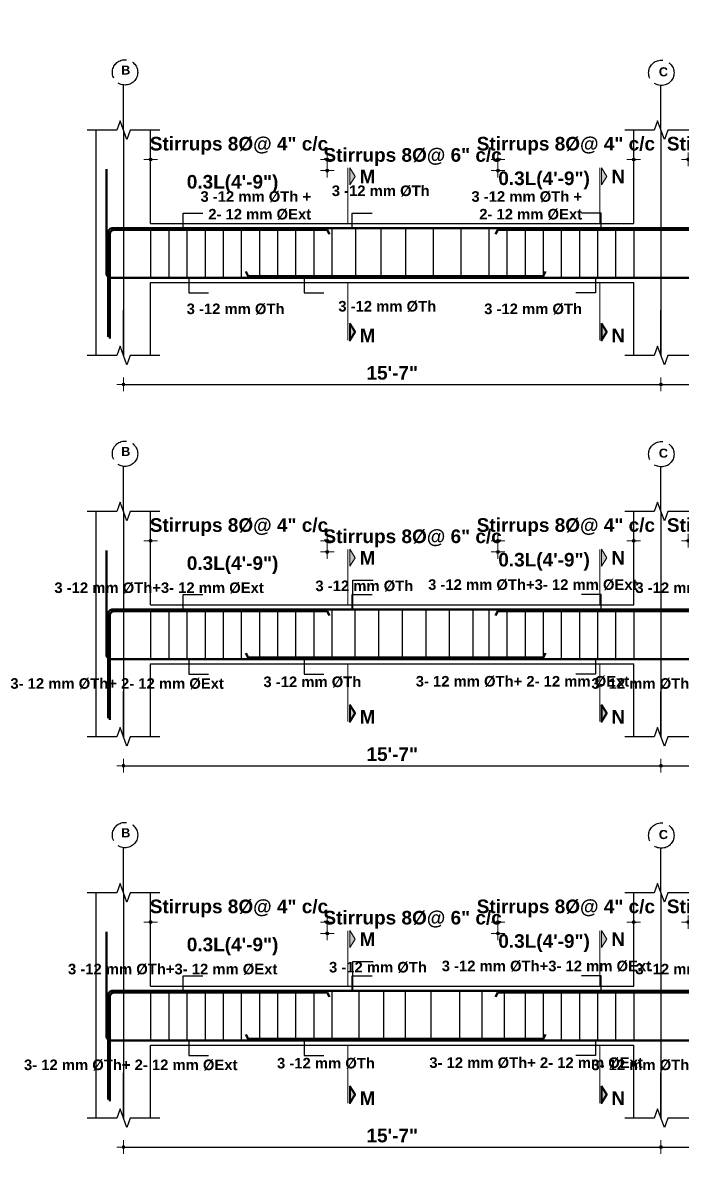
# Model space of a CAD drawing. Header units: inches. Extents: x -12071822 to 12321209, y -1222525 to 1319227.
# Drawn here: x 128172 to 128463, y 49576 to 50082 of the extents above; entities that cross this region are included whole.
import ezdxf

# ---------------------------------------------------------------- set-up
doc = ezdxf.new("R2010")
doc.units = ezdxf.units.IN
doc.header["$MEASUREMENT"] = 0
doc.header["$PDMODE"] = 35
doc.linetypes.add('ACAD_ISO02W100', pattern=[15, 12, -3])
for name, color, linetype, lineweight in [('BAR', 5, 'Continuous', 40), ('Dimension', 130, 'Continuous', 9), ('Hatch', 9, 'Continuous', 9), ('HATCH1', 4, 'ACAD_ISO02W100', 13), ('TEXT', 255, 'Continuous', 35), ('Windows', 151, 'Continuous', 15)]:
    doc.layers.add(name, color=color, linetype=linetype, lineweight=lineweight)
doc.layers.add('STIRRUP', color=10, linetype='Continuous')
doc.styles.add('1.8 str', font='times.ttf', dxfattribs={"width": 0.8, "height": 6})
doc.styles.add('STYLE1', font='arialbd.ttf')
doc.dimstyles.new('1.4', dxfattribs={"dimscale": 0, "dimtxt": 6, "dimasz": 0.5, "dimexe": 2, "dimexo": 9, "dimgap": 2, "dimtad": 1, "dimdec": 0, "dimlfac": 0.5, "dimzin": 3, "dimdsep": 46, "dimlunit": 4, "dimtxsty": '1.8 str', "dimblk": 'DIM', "dimcen": 3, "dimdle": 3, "dimse1": 1, "dimse2": 1, "dimclrd": 256, "dimclre": 256, "dimclrt": 7, "dimadec": 1, "dimazin": 2, "dimtfac": 1, "dimtdec": 0, "dimtix": 1, "dimtofl": 0, "dimtmove": 2, "dimatfit": 3, "dimldrblk": 'ARROW', "dimfxl": 2, "dimfrac": 2, "dimtolj": 2, "dimtzin": 0, "dimarcsym": 0})

# ---------------------------------------------------------------- blocks, each defined once
blk = doc.blocks.new('DIM')
at = {"layer": 'Dimension'}
h = blk.add_hatch(color=256, dxfattribs=at)
h.paths.add_polyline_path([(0, 1.3), (0, 0), (1.3, 0, 0.414214)])
h.paths.add_polyline_path([(1.3, 0), (0, 0), (0, -1.3, 0.414214)])
h.paths.add_polyline_path([(0, 0), (-1.3, 0, 0.414214), (0, -1.3)])
h.paths.add_polyline_path([(0, 1.3, 0.414214), (-1.3, 0), (0, 0)])
for p, q in [((-6, 0), (6, 0)), ((0, 6), (0, -6))]:
    blk.add_line(p, q, dxfattribs=at)
blk.add_circle((0, 0), 1.28, dxfattribs=at)
blk = doc.blocks.new('*D2398')
at = {"layer": 'Defpoints', "color": 0, "ltscale": 10, "transparency": 16777216}
for p in [(128306.27, 50022), (128228.27, 50010.02), (128306.27, 50005.46)]:
    blk.add_point(p, dxfattribs=at)
at = {"layer": 'Dimension', "lineweight": -2, "ltscale": 10, "transparency": 16777216}
for p, q in [((128227.77, 50022), (128227.27, 50022)), ((128306.77, 50022), (128307.27, 50022))]:
    blk.add_line(p, q, dxfattribs=at)
at = {"layer": 'Dimension', "lineweight": -2, "ltscale": 10, "transparency": 16777216, "xscale": 0.5, "yscale": 0.5, "zscale": 0.5}
blk.add_blockref('DIM', (128228.27, 50022), dxfattribs=at)
at = {"layer": 'Dimension', "lineweight": -2, "ltscale": 10, "transparency": 16777216, "xscale": 0.5, "yscale": 0.5, "zscale": 0.5, "rotation": 180}
blk.add_blockref('DIM', (128306.27, 50022), dxfattribs=at)
at = {"layer": 'Dimension', "color": 7, "ltscale": 10, "transparency": 16777216, "insert": (128267.27, 50028.02), "char_height": 6, "attachment_point": 5, "style": 'STYLE1'}
blk.add_mtext('\\A2;Stirrups 8%%C@ 4" c/c', dxfattribs=at)
blk = doc.blocks.new('ARROW')
at = {"layer": 'Hatch'}
h = blk.add_hatch(color=256, dxfattribs=at)
h.dxf.hatch_style = 1
h.paths.add_polyline_path([(12191115.8, -1270860.1), (12191485.4, -1270660.1), (12191115.8, -1270660.1)])
for p, q in [((12191115.8, -1270860.1), (12191115.8, -1270060.1)), ((12191015.8, -1270160.1), (12196382.9, -1270160.1)), ((12191485.4, -1270660.1), (12190746.1, -1270660.1)), ((12190746.1, -1270660.1), (12191115.8, -1270860.1)), ((12191485.4, -1270660.1), (12191115.8, -1270860.1))]:
    blk.add_line(p, q, dxfattribs=at)
blk = doc.blocks.new('*D2399')
at = {"layer": 'Defpoints', "color": 0, "ltscale": 10, "transparency": 16777216}
for p in [(128381.62, 50017.02), (128306.27, 50000.48), (128381.62, 49985.96)]:
    blk.add_point(p, dxfattribs=at)
at = {"layer": 'Dimension', "lineweight": -2, "ltscale": 10, "transparency": 16777216}
for p, q in [((128305.77, 50017.02), (128305.27, 50017.02)), ((128382.12, 50017.02), (128382.62, 50017.02))]:
    blk.add_line(p, q, dxfattribs=at)
at = {"layer": 'Dimension', "lineweight": -2, "ltscale": 10, "transparency": 16777216, "xscale": 0.5, "yscale": 0.5, "zscale": 0.5}
blk.add_blockref('DIM', (128306.27, 50017.02), dxfattribs=at)
at = {"layer": 'Dimension', "lineweight": -2, "ltscale": 10, "transparency": 16777216, "xscale": 0.5, "yscale": 0.5, "zscale": 0.5, "rotation": 180}
blk.add_blockref('DIM', (128381.62, 50017.02), dxfattribs=at)
at = {"layer": 'Dimension', "color": 7, "ltscale": 10, "transparency": 16777216, "insert": (128343.95, 50023.04), "char_height": 6, "attachment_point": 5, "style": 'STYLE1'}
blk.add_mtext('\\A2;Stirrups 8%%C@ 6" c/c', dxfattribs=at)
blk = doc.blocks.new('*D2400')
at = {"layer": 'Defpoints', "color": 0, "ltscale": 10, "transparency": 16777216}
for p in [(128441.62, 50022), (128441.62, 50008.46), (128381.62, 49990.94)]:
    blk.add_point(p, dxfattribs=at)
at = {"layer": 'Dimension', "lineweight": -2, "ltscale": 10, "transparency": 16777216}
for p, q in [((128381.12, 50022), (128380.62, 50022)), ((128442.12, 50022), (128442.62, 50022))]:
    blk.add_line(p, q, dxfattribs=at)
at = {"layer": 'Dimension', "lineweight": -2, "ltscale": 10, "transparency": 16777216, "xscale": 0.5, "yscale": 0.5, "zscale": 0.5}
blk.add_blockref('DIM', (128381.62, 50022), dxfattribs=at)
at = {"layer": 'Dimension', "lineweight": -2, "ltscale": 10, "transparency": 16777216, "xscale": 0.5, "yscale": 0.5, "zscale": 0.5, "rotation": 180}
blk.add_blockref('DIM', (128441.62, 50022), dxfattribs=at)
at = {"layer": 'Dimension', "color": 7, "ltscale": 10, "transparency": 16777216, "insert": (128411.62, 50028.02), "char_height": 6, "attachment_point": 5, "style": 'STYLE1'}
blk.add_mtext('\\A2;Stirrups 8%%C@ 4" c/c', dxfattribs=at)
blk = doc.blocks.new('*D2401')
at = {"layer": 'Defpoints', "color": 0, "ltscale": 10, "transparency": 16777216}
for p in [(128465.62, 50022), (128465.62, 50008.46), (128525.62, 49990.94)]:
    blk.add_point(p, dxfattribs=at)
at = {"layer": 'Dimension', "lineweight": -2, "ltscale": 10, "transparency": 16777216}
for p, q in [((128465.12, 50022), (128464.62, 50022)), ((128526.12, 50022), (128526.62, 50022))]:
    blk.add_line(p, q, dxfattribs=at)
at = {"layer": 'Dimension', "lineweight": -2, "ltscale": 10, "transparency": 16777216, "xscale": 0.5, "yscale": 0.5, "zscale": 0.5}
blk.add_blockref('DIM', (128465.62, 50022), dxfattribs=at)
at = {"layer": 'Dimension', "lineweight": -2, "ltscale": 10, "transparency": 16777216, "xscale": 0.5, "yscale": 0.5, "zscale": 0.5, "rotation": 180}
blk.add_blockref('DIM', (128525.62, 50022), dxfattribs=at)
at = {"layer": 'Dimension', "color": 7, "ltscale": 10, "transparency": 16777216, "insert": (128495.62, 50028.02), "char_height": 6, "attachment_point": 5, "style": 'STYLE1'}
blk.add_mtext('\\A2;Stirrups 8%%C@ 4" c/c', dxfattribs=at)
blk = doc.blocks.new('*D2378')
at = {"layer": 'Defpoints', "color": 0, "ltscale": 10, "transparency": 16777216}
for p in [(128306.27, 49685.41), (128228.27, 49673.44), (128306.27, 49668.87)]:
    blk.add_point(p, dxfattribs=at)
at = {"layer": 'Dimension', "lineweight": -2, "ltscale": 10, "transparency": 16777216}
for p, q in [((128227.77, 49685.41), (128227.27, 49685.41)), ((128306.77, 49685.41), (128307.27, 49685.41))]:
    blk.add_line(p, q, dxfattribs=at)
at = {"layer": 'Dimension', "lineweight": -2, "ltscale": 10, "transparency": 16777216, "xscale": 0.5, "yscale": 0.5, "zscale": 0.5}
blk.add_blockref('DIM', (128228.27, 49685.41), dxfattribs=at)
at = {"layer": 'Dimension', "lineweight": -2, "ltscale": 10, "transparency": 16777216, "xscale": 0.5, "yscale": 0.5, "zscale": 0.5, "rotation": 180}
blk.add_blockref('DIM', (128306.27, 49685.41), dxfattribs=at)
at = {"layer": 'Dimension', "color": 7, "ltscale": 10, "transparency": 16777216, "insert": (128267.27, 49691.44), "char_height": 6, "attachment_point": 5, "style": 'STYLE1'}
blk.add_mtext('\\A2;Stirrups 8%%C@ 4" c/c', dxfattribs=at)
blk = doc.blocks.new('*D2379')
at = {"layer": 'Defpoints', "color": 0, "ltscale": 10, "transparency": 16777216}
for p in [(128381.62, 49680.43), (128306.27, 49663.89), (128381.62, 49649.38)]:
    blk.add_point(p, dxfattribs=at)
at = {"layer": 'Dimension', "lineweight": -2, "ltscale": 10, "transparency": 16777216}
for p, q in [((128305.77, 49680.43), (128305.27, 49680.43)), ((128382.12, 49680.43), (128382.62, 49680.43))]:
    blk.add_line(p, q, dxfattribs=at)
at = {"layer": 'Dimension', "lineweight": -2, "ltscale": 10, "transparency": 16777216, "xscale": 0.5, "yscale": 0.5, "zscale": 0.5}
blk.add_blockref('DIM', (128306.27, 49680.43), dxfattribs=at)
at = {"layer": 'Dimension', "lineweight": -2, "ltscale": 10, "transparency": 16777216, "xscale": 0.5, "yscale": 0.5, "zscale": 0.5, "rotation": 180}
blk.add_blockref('DIM', (128381.62, 49680.43), dxfattribs=at)
at = {"layer": 'Dimension', "color": 7, "ltscale": 10, "transparency": 16777216, "insert": (128343.95, 49686.46), "char_height": 6, "attachment_point": 5, "style": 'STYLE1'}
blk.add_mtext('\\A2;Stirrups 8%%C@ 6" c/c', dxfattribs=at)
blk = doc.blocks.new('*D2380')
at = {"layer": 'Defpoints', "color": 0, "ltscale": 10, "transparency": 16777216}
for p in [(128441.62, 49685.41), (128441.62, 49671.87), (128381.62, 49654.36)]:
    blk.add_point(p, dxfattribs=at)
at = {"layer": 'Dimension', "lineweight": -2, "ltscale": 10, "transparency": 16777216}
for p, q in [((128381.12, 49685.41), (128380.62, 49685.41)), ((128442.12, 49685.41), (128442.62, 49685.41))]:
    blk.add_line(p, q, dxfattribs=at)
at = {"layer": 'Dimension', "lineweight": -2, "ltscale": 10, "transparency": 16777216, "xscale": 0.5, "yscale": 0.5, "zscale": 0.5}
blk.add_blockref('DIM', (128381.62, 49685.41), dxfattribs=at)
at = {"layer": 'Dimension', "lineweight": -2, "ltscale": 10, "transparency": 16777216, "xscale": 0.5, "yscale": 0.5, "zscale": 0.5, "rotation": 180}
blk.add_blockref('DIM', (128441.62, 49685.41), dxfattribs=at)
at = {"layer": 'Dimension', "color": 7, "ltscale": 10, "transparency": 16777216, "insert": (128411.62, 49691.44), "char_height": 6, "attachment_point": 5, "style": 'STYLE1'}
blk.add_mtext('\\A2;Stirrups 8%%C@ 4" c/c', dxfattribs=at)
blk = doc.blocks.new('*D2381')
at = {"layer": 'Defpoints', "color": 0, "ltscale": 10, "transparency": 16777216}
for p in [(128465.62, 49685.41), (128465.62, 49671.87), (128525.62, 49654.36)]:
    blk.add_point(p, dxfattribs=at)
at = {"layer": 'Dimension', "lineweight": -2, "ltscale": 10, "transparency": 16777216}
for p, q in [((128465.12, 49685.41), (128464.62, 49685.41)), ((128526.12, 49685.41), (128526.62, 49685.41))]:
    blk.add_line(p, q, dxfattribs=at)
at = {"layer": 'Dimension', "lineweight": -2, "ltscale": 10, "transparency": 16777216, "xscale": 0.5, "yscale": 0.5, "zscale": 0.5}
blk.add_blockref('DIM', (128465.62, 49685.41), dxfattribs=at)
at = {"layer": 'Dimension', "lineweight": -2, "ltscale": 10, "transparency": 16777216, "xscale": 0.5, "yscale": 0.5, "zscale": 0.5, "rotation": 180}
blk.add_blockref('DIM', (128525.62, 49685.41), dxfattribs=at)
at = {"layer": 'Dimension', "color": 7, "ltscale": 10, "transparency": 16777216, "insert": (128495.62, 49691.44), "char_height": 6, "attachment_point": 5, "style": 'STYLE1'}
blk.add_mtext('\\A2;Stirrups 8%%C@ 4" c/c', dxfattribs=at)
blk = doc.blocks.new('*D2384')
at = {"layer": 'Defpoints', "color": 0, "ltscale": 10, "transparency": 16777216}
for p in [(128306.27, 49853.71), (128228.27, 49841.73), (128306.27, 49837.16)]:
    blk.add_point(p, dxfattribs=at)
at = {"layer": 'Dimension', "lineweight": -2, "ltscale": 10, "transparency": 16777216}
for p, q in [((128227.77, 49853.71), (128227.27, 49853.71)), ((128306.77, 49853.71), (128307.27, 49853.71))]:
    blk.add_line(p, q, dxfattribs=at)
at = {"layer": 'Dimension', "lineweight": -2, "ltscale": 10, "transparency": 16777216, "xscale": 0.5, "yscale": 0.5, "zscale": 0.5}
blk.add_blockref('DIM', (128228.27, 49853.71), dxfattribs=at)
at = {"layer": 'Dimension', "lineweight": -2, "ltscale": 10, "transparency": 16777216, "xscale": 0.5, "yscale": 0.5, "zscale": 0.5, "rotation": 180}
blk.add_blockref('DIM', (128306.27, 49853.71), dxfattribs=at)
at = {"layer": 'Dimension', "color": 7, "ltscale": 10, "transparency": 16777216, "insert": (128267.27, 49859.73), "char_height": 6, "attachment_point": 5, "style": 'STYLE1'}
blk.add_mtext('\\A2;Stirrups 8%%C@ 4" c/c', dxfattribs=at)
blk = doc.blocks.new('*D2385')
at = {"layer": 'Defpoints', "color": 0, "ltscale": 10, "transparency": 16777216}
for p in [(128381.62, 49848.73), (128306.27, 49832.18), (128381.62, 49817.67)]:
    blk.add_point(p, dxfattribs=at)
at = {"layer": 'Dimension', "lineweight": -2, "ltscale": 10, "transparency": 16777216}
for p, q in [((128305.77, 49848.73), (128305.27, 49848.73)), ((128382.12, 49848.73), (128382.62, 49848.73))]:
    blk.add_line(p, q, dxfattribs=at)
at = {"layer": 'Dimension', "lineweight": -2, "ltscale": 10, "transparency": 16777216, "xscale": 0.5, "yscale": 0.5, "zscale": 0.5}
blk.add_blockref('DIM', (128306.27, 49848.73), dxfattribs=at)
at = {"layer": 'Dimension', "lineweight": -2, "ltscale": 10, "transparency": 16777216, "xscale": 0.5, "yscale": 0.5, "zscale": 0.5, "rotation": 180}
blk.add_blockref('DIM', (128381.62, 49848.73), dxfattribs=at)
at = {"layer": 'Dimension', "color": 7, "ltscale": 10, "transparency": 16777216, "insert": (128343.95, 49854.75), "char_height": 6, "attachment_point": 5, "style": 'STYLE1'}
blk.add_mtext('\\A2;Stirrups 8%%C@ 6" c/c', dxfattribs=at)
blk = doc.blocks.new('*D2386')
at = {"layer": 'Defpoints', "color": 0, "ltscale": 10, "transparency": 16777216}
for p in [(128441.62, 49853.71), (128441.62, 49840.16), (128381.62, 49822.65)]:
    blk.add_point(p, dxfattribs=at)
at = {"layer": 'Dimension', "lineweight": -2, "ltscale": 10, "transparency": 16777216}
for p, q in [((128381.12, 49853.71), (128380.62, 49853.71)), ((128442.12, 49853.71), (128442.62, 49853.71))]:
    blk.add_line(p, q, dxfattribs=at)
at = {"layer": 'Dimension', "lineweight": -2, "ltscale": 10, "transparency": 16777216, "xscale": 0.5, "yscale": 0.5, "zscale": 0.5}
blk.add_blockref('DIM', (128381.62, 49853.71), dxfattribs=at)
at = {"layer": 'Dimension', "lineweight": -2, "ltscale": 10, "transparency": 16777216, "xscale": 0.5, "yscale": 0.5, "zscale": 0.5, "rotation": 180}
blk.add_blockref('DIM', (128441.62, 49853.71), dxfattribs=at)
at = {"layer": 'Dimension', "color": 7, "ltscale": 10, "transparency": 16777216, "insert": (128411.62, 49859.73), "char_height": 6, "attachment_point": 5, "style": 'STYLE1'}
blk.add_mtext('\\A2;Stirrups 8%%C@ 4" c/c', dxfattribs=at)
blk = doc.blocks.new('*D2387')
at = {"layer": 'Defpoints', "color": 0, "ltscale": 10, "transparency": 16777216}
for p in [(128465.62, 49853.71), (128465.62, 49840.16), (128525.62, 49822.65)]:
    blk.add_point(p, dxfattribs=at)
at = {"layer": 'Dimension', "lineweight": -2, "ltscale": 10, "transparency": 16777216}
for p, q in [((128465.12, 49853.71), (128464.62, 49853.71)), ((128526.12, 49853.71), (128526.62, 49853.71))]:
    blk.add_line(p, q, dxfattribs=at)
at = {"layer": 'Dimension', "lineweight": -2, "ltscale": 10, "transparency": 16777216, "xscale": 0.5, "yscale": 0.5, "zscale": 0.5}
blk.add_blockref('DIM', (128465.62, 49853.71), dxfattribs=at)
at = {"layer": 'Dimension', "lineweight": -2, "ltscale": 10, "transparency": 16777216, "xscale": 0.5, "yscale": 0.5, "zscale": 0.5, "rotation": 180}
blk.add_blockref('DIM', (128525.62, 49853.71), dxfattribs=at)
at = {"layer": 'Dimension', "color": 7, "ltscale": 10, "transparency": 16777216, "insert": (128495.62, 49859.73), "char_height": 6, "attachment_point": 5, "style": 'STYLE1'}
blk.add_mtext('\\A2;Stirrups 8%%C@ 4" c/c', dxfattribs=at)
blk = doc.blocks.new('*D2404')
at = {"layer": 'Defpoints', "color": 0, "ltscale": 10, "transparency": 16777216}
for p in [(128216.27, 49598.92), (128453.62, 49598.92), (128453.62, 49586.11)]:
    blk.add_point(p, dxfattribs=at)
at = {"layer": 'Dimension', "lineweight": -2, "ltscale": 10, "transparency": 16777216}
blk.add_line((128216.77, 49586.11), (128453.12, 49586.11), dxfattribs=at)
at = {"layer": 'Dimension', "lineweight": -2, "ltscale": 10, "transparency": 16777216, "xscale": 0.5, "yscale": 0.5, "zscale": 0.5, "rotation": 180}
blk.add_blockref('DIM', (128216.27, 49586.11), dxfattribs=at)
at = {"layer": 'Dimension', "lineweight": -2, "ltscale": 10, "transparency": 16777216, "xscale": 0.5, "yscale": 0.5, "zscale": 0.5}
blk.add_blockref('DIM', (128453.62, 49586.11), dxfattribs=at)
at = {"layer": 'Dimension', "color": 7, "ltscale": 10, "transparency": 16777216, "insert": (128334.95, 49591.17), "char_height": 6, "attachment_point": 5, "style": 'STYLE1'}
blk.add_mtext('\\A2;15\'-7"', dxfattribs=at)
blk = doc.blocks.new('*D2405')
at = {"layer": 'Defpoints', "color": 0, "ltscale": 10, "transparency": 16777216}
for p in [(128453.62, 49598.92), (128690.97, 49598.92), (128690.97, 49586.11)]:
    blk.add_point(p, dxfattribs=at)
at = {"layer": 'Dimension', "lineweight": -2, "ltscale": 10, "transparency": 16777216}
blk.add_line((128454.12, 49586.11), (128690.47, 49586.11), dxfattribs=at)
at = {"layer": 'Dimension', "lineweight": -2, "ltscale": 10, "transparency": 16777216, "xscale": 0.5, "yscale": 0.5, "zscale": 0.5, "rotation": 180}
blk.add_blockref('DIM', (128453.62, 49586.11), dxfattribs=at)
at = {"layer": 'Dimension', "lineweight": -2, "ltscale": 10, "transparency": 16777216, "xscale": 0.5, "yscale": 0.5, "zscale": 0.5}
blk.add_blockref('DIM', (128690.97, 49586.11), dxfattribs=at)
at = {"layer": 'Dimension', "color": 7, "ltscale": 10, "transparency": 16777216, "insert": (128572.3, 49591.17), "char_height": 6, "attachment_point": 5, "style": 'STYLE1'}
blk.add_mtext('\\A2;13\'-4"', dxfattribs=at)
blk = doc.blocks.new('*D2406')
at = {"layer": 'Defpoints', "color": 0, "ltscale": 10, "transparency": 16777216}
for p in [(128216.27, 49767.21), (128453.62, 49767.21), (128453.62, 49754.4)]:
    blk.add_point(p, dxfattribs=at)
at = {"layer": 'Dimension', "lineweight": -2, "ltscale": 10, "transparency": 16777216}
blk.add_line((128216.77, 49754.4), (128453.12, 49754.4), dxfattribs=at)
at = {"layer": 'Dimension', "lineweight": -2, "ltscale": 10, "transparency": 16777216, "xscale": 0.5, "yscale": 0.5, "zscale": 0.5, "rotation": 180}
blk.add_blockref('DIM', (128216.27, 49754.4), dxfattribs=at)
at = {"layer": 'Dimension', "lineweight": -2, "ltscale": 10, "transparency": 16777216, "xscale": 0.5, "yscale": 0.5, "zscale": 0.5}
blk.add_blockref('DIM', (128453.62, 49754.4), dxfattribs=at)
at = {"layer": 'Dimension', "color": 7, "ltscale": 10, "transparency": 16777216, "insert": (128334.95, 49759.46), "char_height": 6, "attachment_point": 5, "style": 'STYLE1'}
blk.add_mtext('\\A2;15\'-7"', dxfattribs=at)
blk = doc.blocks.new('*D2407')
at = {"layer": 'Defpoints', "color": 0, "ltscale": 10, "transparency": 16777216}
for p in [(128453.62, 49767.21), (128690.97, 49767.21), (128690.97, 49754.4)]:
    blk.add_point(p, dxfattribs=at)
at = {"layer": 'Dimension', "lineweight": -2, "ltscale": 10, "transparency": 16777216}
blk.add_line((128454.12, 49754.4), (128690.47, 49754.4), dxfattribs=at)
at = {"layer": 'Dimension', "lineweight": -2, "ltscale": 10, "transparency": 16777216, "xscale": 0.5, "yscale": 0.5, "zscale": 0.5, "rotation": 180}
blk.add_blockref('DIM', (128453.62, 49754.4), dxfattribs=at)
at = {"layer": 'Dimension', "lineweight": -2, "ltscale": 10, "transparency": 16777216, "xscale": 0.5, "yscale": 0.5, "zscale": 0.5}
blk.add_blockref('DIM', (128690.97, 49754.4), dxfattribs=at)
at = {"layer": 'Dimension', "color": 7, "ltscale": 10, "transparency": 16777216, "insert": (128572.3, 49759.46), "char_height": 6, "attachment_point": 5, "style": 'STYLE1'}
blk.add_mtext('\\A2;13\'-4"', dxfattribs=at)
blk = doc.blocks.new('*D2408')
at = {"layer": 'Defpoints', "color": 0, "ltscale": 10, "transparency": 16777216}
for p in [(128216.27, 49935.5), (128453.62, 49935.5), (128453.62, 49922.69)]:
    blk.add_point(p, dxfattribs=at)
at = {"layer": 'Dimension', "lineweight": -2, "ltscale": 10, "transparency": 16777216}
blk.add_line((128216.77, 49922.69), (128453.12, 49922.69), dxfattribs=at)
at = {"layer": 'Dimension', "lineweight": -2, "ltscale": 10, "transparency": 16777216, "xscale": 0.5, "yscale": 0.5, "zscale": 0.5, "rotation": 180}
blk.add_blockref('DIM', (128216.27, 49922.69), dxfattribs=at)
at = {"layer": 'Dimension', "lineweight": -2, "ltscale": 10, "transparency": 16777216, "xscale": 0.5, "yscale": 0.5, "zscale": 0.5}
blk.add_blockref('DIM', (128453.62, 49922.69), dxfattribs=at)
at = {"layer": 'Dimension', "color": 7, "ltscale": 10, "transparency": 16777216, "insert": (128334.95, 49927.75), "char_height": 6, "attachment_point": 5, "style": 'STYLE1'}
blk.add_mtext('\\A2;15\'-7"', dxfattribs=at)
blk = doc.blocks.new('*D2409')
at = {"layer": 'Defpoints', "color": 0, "ltscale": 10, "transparency": 16777216}
for p in [(128453.62, 49935.5), (128690.97, 49935.5), (128690.97, 49922.69)]:
    blk.add_point(p, dxfattribs=at)
at = {"layer": 'Dimension', "lineweight": -2, "ltscale": 10, "transparency": 16777216}
blk.add_line((128454.12, 49922.69), (128690.47, 49922.69), dxfattribs=at)
at = {"layer": 'Dimension', "lineweight": -2, "ltscale": 10, "transparency": 16777216, "xscale": 0.5, "yscale": 0.5, "zscale": 0.5, "rotation": 180}
blk.add_blockref('DIM', (128453.62, 49922.69), dxfattribs=at)
at = {"layer": 'Dimension', "lineweight": -2, "ltscale": 10, "transparency": 16777216, "xscale": 0.5, "yscale": 0.5, "zscale": 0.5}
blk.add_blockref('DIM', (128690.97, 49922.69), dxfattribs=at)
at = {"layer": 'Dimension', "color": 7, "ltscale": 10, "transparency": 16777216, "insert": (128572.3, 49927.75), "char_height": 6, "attachment_point": 5, "style": 'STYLE1'}
blk.add_mtext('\\A2;13\'-4"', dxfattribs=at)

msp = doc.modelspace()

# ---------------------------------------------------------------- hatches: boundary and pattern name
at = {"layer": 'TEXT', "ltscale": 10}
for points in [[(128316.26, 50018.24), (128316.26, 50010.74), (128318.57, 50014.49)], [(128427.42, 50018.24), (128427.42, 50010.74), (128429.73, 50014.49)], [(128316.26, 49942.1), (128316.26, 49949.6), (128318.57, 49945.85)], [(128427.42, 49942.1), (128427.42, 49949.6), (128429.73, 49945.85)], [(128316.26, 49849.95), (128316.26, 49842.45), (128318.57, 49846.2)], [(128427.42, 49849.95), (128427.42, 49842.45), (128429.73, 49846.2)], [(128316.26, 49773.81), (128316.26, 49781.31), (128318.57, 49777.56)], [(128427.42, 49773.81), (128427.42, 49781.31), (128429.73, 49777.56)], [(128316.26, 49681.66), (128316.26, 49674.15), (128318.57, 49677.9)], [(128427.42, 49681.66), (128427.42, 49674.15), (128429.73, 49677.9)], [(128316.26, 49605.52), (128316.26, 49613.02), (128318.57, 49609.27)], [(128427.42, 49605.52), (128427.42, 49613.02), (128429.73, 49609.27)]]:
    msp.add_hatch(color=256, dxfattribs=at).paths.add_polyline_path(points)

# ---------------------------------------------------------------- linework, layer by layer
for p, q in [((128216.27, 50034.86), (128216.27, 50054.81)), ((128453.62, 50034.86), (128453.62, 50054.81)), ((128216.27, 50034.86), (128216.27, 49935.5)), ((128453.62, 50034.86), (128453.62, 49935.5)), ((128216.27, 49935.5), (128216.27, 49955.45)), ((128453.62, 49935.5), (128453.62, 49955.45)), ((128216.27, 49866.57), (128216.27, 49886.52)), ((128453.62, 49866.57), (128453.62, 49886.52)), ((128216.27, 49866.57), (128216.27, 49767.21)), ((128453.62, 49866.57), (128453.62, 49767.21)), ((128216.27, 49767.21), (128216.27, 49787.16)), ((128453.62, 49767.21), (128453.62, 49787.16)), ((128216.27, 49698.27), (128216.27, 49718.23)), ((128453.62, 49698.27), (128453.62, 49718.23)), ((128216.27, 49698.27), (128216.27, 49598.92)), ((128453.62, 49698.27), (128453.62, 49598.92)), ((128216.27, 49598.92), (128216.27, 49618.87)), ((128453.62, 49598.92), (128453.62, 49618.87))]:
    msp.add_line(p, q)
at = {"ltscale": 10}
for p, q in [((128204.27, 49967.69), (128204.27, 50034.86)), ((128228.27, 49993.69), (128228.27, 50034.86)), ((128441.62, 49993.69), (128441.62, 50034.86)), ((128228.27, 49993.69), (128426.57, 49993.69)), ((128348.27, 49993.69), (128441.62, 49993.69)), ((128204.27, 49935.5), (128204.27, 49967.69)), ((128228.27, 49935.5), (128228.27, 49967.69)), ((128228.27, 49967.69), (128424.78, 49967.69)), ((128348.27, 49967.69), (128441.62, 49967.69)), ((128441.62, 49935.5), (128441.62, 49967.69)), ((128204.27, 49799.4), (128204.27, 49866.57)), ((128228.27, 49825.4), (128228.27, 49866.57)), ((128441.62, 49825.4), (128441.62, 49866.57)), ((128228.27, 49825.4), (128342.27, 49825.4)), ((128317.61, 49825.4), (128441.62, 49825.4)), ((128204.27, 49767.21), (128204.27, 49799.4)), ((128228.27, 49767.21), (128228.27, 49799.4)), ((128228.27, 49799.4), (128342.27, 49799.4)), ((128315.4, 49799.4), (128441.62, 49799.4)), ((128441.62, 49767.21), (128441.62, 49799.4)), ((128204.27, 49631.11), (128204.27, 49698.27)), ((128228.27, 49657.11), (128228.27, 49698.27)), ((128441.62, 49657.11), (128441.62, 49698.27)), ((128228.27, 49657.11), (128426.57, 49657.11)), ((128348.27, 49657.11), (128441.62, 49657.11)), ((128204.27, 49598.92), (128204.27, 49631.11)), ((128228.27, 49598.92), (128228.27, 49631.11)), ((128228.27, 49631.11), (128424.78, 49631.11)), ((128348.27, 49631.11), (128441.62, 49631.11)), ((128441.62, 49598.92), (128441.62, 49631.11))]:
    msp.add_line(p, q, dxfattribs=at)
at = {"linetype": 'Continuous', "ltscale": 10}
for points in [[(128232.27, 50034.86), (128219.27, 50034.86), (128217.77, 50030.74), (128214.77, 50038.98), (128213.27, 50034.86), (128200.27, 50034.86)], [(128469.62, 50034.86), (128456.62, 50034.86), (128455.12, 50030.74), (128452.12, 50038.98), (128450.62, 50034.86), (128437.62, 50034.86)], [(128232.27, 49935.5), (128219.27, 49935.5), (128217.77, 49931.38), (128214.77, 49939.62), (128213.27, 49935.5), (128200.27, 49935.5)], [(128469.62, 49935.5), (128456.62, 49935.5), (128455.12, 49931.38), (128452.12, 49939.62), (128450.62, 49935.5), (128437.62, 49935.5)], [(128232.27, 49866.57), (128219.27, 49866.57), (128217.77, 49862.45), (128214.77, 49870.69), (128213.27, 49866.57), (128200.27, 49866.57)], [(128469.62, 49866.57), (128456.62, 49866.57), (128455.12, 49862.45), (128452.12, 49870.69), (128450.62, 49866.57), (128437.62, 49866.57)], [(128232.27, 49767.21), (128219.27, 49767.21), (128217.77, 49763.09), (128214.77, 49771.33), (128213.27, 49767.21), (128200.27, 49767.21)], [(128469.62, 49767.21), (128456.62, 49767.21), (128455.12, 49763.09), (128452.12, 49771.33), (128450.62, 49767.21), (128437.62, 49767.21)], [(128232.27, 49698.27), (128219.27, 49698.27), (128217.77, 49694.15), (128214.77, 49702.4), (128213.27, 49698.27), (128200.27, 49698.27)], [(128469.62, 49698.27), (128456.62, 49698.27), (128455.12, 49694.15), (128452.12, 49702.4), (128450.62, 49698.27), (128437.62, 49698.27)], [(128232.27, 49598.92), (128219.27, 49598.92), (128217.77, 49594.8), (128214.77, 49603.04), (128213.27, 49598.92), (128200.27, 49598.92)], [(128469.62, 49598.92), (128456.62, 49598.92), (128455.12, 49594.8), (128452.12, 49603.04), (128450.62, 49598.92), (128437.62, 49598.92)]]:
    msp.add_lwpolyline(points, dxfattribs=at)
at = {"layer": 'BAR', "ltscale": 10}
for p, q in [((128453.62, 49991.69), (128348.27, 49991.69)), ((128453.62, 49991.69), (128595.84, 49991.69)), ((128453.62, 49969.69), (128348.27, 49969.69)), ((128453.62, 49969.69), (128595.84, 49969.69)), ((128453.62, 49823.4), (128348.27, 49823.4)), ((128453.62, 49823.4), (128595.84, 49823.4)), ((128453.62, 49801.4), (128348.27, 49801.4)), ((128453.62, 49801.4), (128595.84, 49801.4)), ((128453.62, 49655.11), (128348.27, 49655.11)), ((128453.62, 49655.11), (128615.19, 49655.11)), ((128453.62, 49633.11), (128348.27, 49633.11)), ((128453.62, 49633.11), (128615.19, 49633.11))]:
    msp.add_line(p, q, dxfattribs=at)
for points in [[(128228.27, 49969.69), (128210.79, 49969.69, -0.414214), (128208.77, 49971.71), (128208.77, 50017.69)], [(128209.52, 49943.69), (128209.52, 49989.68, -0.414214), (128211.54, 49991.69), (128228.27, 49991.69)], [(128210.27, 49942.94), (128210.27, 49988.93, -0.414214), (128212.29, 49990.94), (128228.27, 49990.94)], [(128228.27, 49801.4), (128210.79, 49801.4, -0.414214), (128208.77, 49803.42), (128208.77, 49849.4)], [(128209.52, 49775.4), (128209.52, 49821.39, -0.414214), (128211.54, 49823.4), (128228.27, 49823.4)], [(128210.27, 49774.65), (128210.27, 49820.64, -0.414214), (128212.29, 49822.65), (128228.27, 49822.65)], [(128228.27, 49633.11), (128210.79, 49633.11, -0.414214), (128208.77, 49635.12), (128208.77, 49681.11)], [(128209.52, 49607.11), (128209.52, 49653.09, -0.414214), (128211.54, 49655.11), (128228.27, 49655.11)], [(128210.27, 49606.36), (128210.27, 49652.34, -0.414214), (128212.29, 49654.36), (128228.27, 49654.36)]]:
    msp.add_lwpolyline(points, format="xyb", dxfattribs=at)
for points in [[(128216.27, 49991.69), (128358.27, 49991.69)], [(128216.27, 49990.94), (128306.27, 49990.94), (128307.23, 49988.94)], [(128380.58, 49988.94), (128381.62, 49990.94), (128453.62, 49990.94)], [(128526.67, 49988.94), (128525.62, 49990.94), (128453.62, 49990.94)], [(128358.27, 49969.69), (128216.27, 49969.69)], [(128270.32, 49972.44), (128271.27, 49970.44), (128358.27, 49970.44)], [(128402.58, 49972.44), (128401.62, 49970.44), (128348.27, 49970.44)], [(128216.27, 49823.4), (128349.73, 49823.4)], [(128216.27, 49822.65), (128306.27, 49822.65), (128307.23, 49820.65)], [(128380.58, 49820.65), (128381.62, 49822.65), (128453.62, 49822.65)], [(128526.67, 49820.65), (128525.62, 49822.65), (128453.62, 49822.65)], [(128270.32, 49804.15), (128271.27, 49802.15), (128349.73, 49802.15)], [(128402.58, 49804.15), (128401.62, 49802.15), (128348.27, 49802.15)], [(128349.73, 49801.4), (128216.27, 49801.4)], [(128216.27, 49655.11), (128358.27, 49655.11)], [(128216.27, 49654.36), (128306.27, 49654.36), (128307.23, 49652.36)], [(128380.58, 49652.36), (128381.62, 49654.36), (128453.62, 49654.36)], [(128526.67, 49652.36), (128525.62, 49654.36), (128453.62, 49654.36)], [(128270.32, 49635.86), (128271.27, 49633.86), (128358.27, 49633.86)], [(128402.58, 49635.86), (128401.62, 49633.86), (128348.27, 49633.86)], [(128358.27, 49633.11), (128216.27, 49633.11)]]:
    msp.add_lwpolyline(points, dxfattribs=at)
at = {"layer": 'Dimension', "ltscale": 10}
for p, q in [((128315.4, 49993.69), (128315.4, 50018.19)), ((128426.57, 49993.69), (128426.57, 50018.19)), ((128315.4, 49942.15), (128315.4, 49967.69)), ((128426.57, 49942.15), (128426.57, 49967.69)), ((128315.4, 49825.4), (128315.4, 49849.9)), ((128426.57, 49825.4), (128426.57, 49849.9)), ((128315.4, 49773.86), (128315.4, 49799.4)), ((128426.57, 49773.86), (128426.57, 49799.4)), ((128315.4, 49657.11), (128315.4, 49681.61)), ((128426.57, 49657.11), (128426.57, 49681.61)), ((128315.4, 49605.57), (128315.4, 49631.11)), ((128426.57, 49605.57), (128426.57, 49631.11))]:
    msp.add_line(p, q, dxfattribs=at)
for points in [[(128316.26, 50010.74), (128316.26, 50018.24), (128318.57, 50014.49), (128316.26, 50010.74)], [(128427.42, 50010.74), (128427.42, 50018.24), (128429.73, 50014.49), (128427.42, 50010.74)], [(128316.26, 49842.45), (128316.26, 49849.95), (128318.57, 49846.2), (128316.26, 49842.45)], [(128427.42, 49842.45), (128427.42, 49849.95), (128429.73, 49846.2), (128427.42, 49842.45)], [(128316.26, 49674.15), (128316.26, 49681.66), (128318.57, 49677.9), (128316.26, 49674.15)], [(128427.42, 49674.15), (128427.42, 49681.66), (128429.73, 49677.9), (128427.42, 49674.15)]]:
    msp.add_lwpolyline(points, dxfattribs=at)
at = {"layer": 'HATCH1', "lineweight": 25}
for centre in [(128216.95, 50060.39), (128453.79, 50060.19), (128216.95, 49892.09), (128453.79, 49891.89), (128216.95, 49723.8), (128453.79, 49723.6)]:
    msp.add_circle(centre, 5.6, dxfattribs=at)
at = {"layer": 'STIRRUP'}
for p, q in [((128228.27, 49992.09), (128228.27, 49969.29)), ((128236.27, 49992.09), (128236.27, 49969.29)), ((128244.27, 49992.09), (128244.27, 49969.29)), ((128252.27, 49992.09), (128252.27, 49969.29)), ((128260.27, 49992.09), (128260.27, 49969.29)), ((128268.27, 49992.09), (128268.27, 49969.29)), ((128276.27, 49992.09), (128276.27, 49969.29)), ((128284.27, 49992.09), (128284.27, 49969.29)), ((128292.27, 49992.09), (128292.27, 49969.29)), ((128300.27, 49992.09), (128300.27, 49969.29)), ((128308.27, 49992.09), (128308.27, 49969.29)), ((128318.69, 49992.09), (128318.69, 49969.29)), ((128329.9, 49992.09), (128329.9, 49969.29)), ((128340.78, 49992.09), (128340.78, 49969.29)), ((128353.08, 49992.09), (128353.08, 49969.29)), ((128365.3, 49992.09), (128365.3, 49969.29)), ((128377.62, 49992.09), (128377.62, 49969.29)), ((128385.62, 49992.09), (128385.62, 49969.29)), ((128393.62, 49992.09), (128393.62, 49969.29)), ((128401.62, 49992.09), (128401.62, 49969.29)), ((128409.62, 49992.09), (128409.62, 49969.29)), ((128417.62, 49992.09), (128417.62, 49969.29)), ((128425.62, 49992.09), (128425.62, 49969.29)), ((128433.62, 49992.09), (128433.62, 49969.29)), ((128441.62, 49992.09), (128441.62, 49969.29)), ((128228.27, 49823.8), (128228.27, 49801)), ((128236.27, 49823.8), (128236.27, 49801)), ((128244.27, 49823.8), (128244.27, 49801)), ((128252.27, 49823.8), (128252.27, 49801)), ((128260.27, 49823.8), (128260.27, 49801)), ((128268.27, 49823.8), (128268.27, 49801)), ((128276.27, 49823.8), (128276.27, 49801)), ((128284.27, 49823.8), (128284.27, 49801)), ((128292.27, 49823.8), (128292.27, 49801)), ((128300.27, 49823.8), (128300.27, 49801)), ((128308.27, 49823.8), (128308.27, 49801)), ((128318.44, 49823.8), (128318.44, 49801)), ((128328.87, 49823.8), (128328.87, 49801)), ((128339.3, 49823.8), (128339.3, 49801)), ((128349.73, 49823.8), (128349.73, 49801)), ((128360.16, 49823.8), (128360.16, 49801)), ((128370.59, 49823.8), (128370.59, 49801)), ((128377.62, 49823.8), (128377.62, 49801)), ((128385.62, 49823.8), (128385.62, 49801)), ((128393.62, 49823.8), (128393.62, 49801)), ((128401.62, 49823.8), (128401.62, 49801)), ((128409.62, 49823.8), (128409.62, 49801)), ((128417.62, 49823.8), (128417.62, 49801)), ((128425.62, 49823.8), (128425.62, 49801)), ((128433.62, 49823.8), (128433.62, 49801)), ((128441.62, 49823.8), (128441.62, 49801)), ((128228.27, 49655.51), (128228.27, 49632.71)), ((128236.27, 49655.51), (128236.27, 49632.71)), ((128244.27, 49655.51), (128244.27, 49632.71)), ((128252.27, 49655.51), (128252.27, 49632.71)), ((128260.27, 49655.51), (128260.27, 49632.71)), ((128268.27, 49655.51), (128268.27, 49632.71)), ((128276.27, 49655.51), (128276.27, 49632.71)), ((128284.27, 49655.51), (128284.27, 49632.71)), ((128292.27, 49655.51), (128292.27, 49632.71)), ((128300.27, 49655.51), (128300.27, 49632.71)), ((128308.27, 49655.51), (128308.27, 49632.71)), ((128320.27, 49655.51), (128320.27, 49632.71)), ((128331.05, 49655.51), (128331.05, 49632.71)), ((128340.66, 49655.51), (128340.66, 49632.71)), ((128351.97, 49655.51), (128351.97, 49632.71)), ((128364.62, 49655.51), (128364.62, 49632.71)), ((128374.54, 49655.51), (128374.54, 49632.71)), ((128384.41, 49655.51), (128384.41, 49632.71)), ((128393.62, 49655.51), (128393.62, 49632.71)), ((128401.62, 49655.51), (128401.62, 49632.71)), ((128409.62, 49655.51), (128409.62, 49632.71)), ((128417.62, 49655.51), (128417.62, 49632.71)), ((128425.62, 49655.51), (128425.62, 49632.71)), ((128433.62, 49655.51), (128433.62, 49632.71)), ((128441.62, 49655.51), (128441.62, 49632.71))]:
    msp.add_line(p, q, dxfattribs=at)
at = {"layer": 'TEXT', "ltscale": 10}
for points in [[(128316.26, 49949.6), (128316.26, 49942.1), (128318.57, 49945.85), (128316.26, 49949.6)], [(128427.42, 49949.6), (128427.42, 49942.1), (128429.73, 49945.85), (128427.42, 49949.6)], [(128316.26, 49781.31), (128316.26, 49773.81), (128318.57, 49777.56), (128316.26, 49781.31)], [(128427.42, 49781.31), (128427.42, 49773.81), (128429.73, 49777.56), (128427.42, 49781.31)], [(128316.26, 49613.02), (128316.26, 49605.52), (128318.57, 49609.27), (128316.26, 49613.02)], [(128427.42, 49613.02), (128427.42, 49605.52), (128429.73, 49609.27), (128427.42, 49613.02)]]:
    msp.add_lwpolyline(points, dxfattribs=at)
at = {"layer": 'Windows'}
msp.add_circle((127888.68, 49173.51), 6257.09, dxfattribs=at)

# ---------------------------------------------------------------- texts
at = {"layer": 'HATCH1', "lineweight": 25, "style": 'STYLE1'}
for s, p in [('B', (128215.26, 50059.4)), ('C', (128452.69, 50058.64)), ('B', (128215.26, 49891.1)), ('C', (128452.69, 49890.34)), ('B', (128215.26, 49722.81)), ('C', (128452.69, 49722.05))]:
    msp.add_text(s, height=4, dxfattribs=at).set_placement(p)
at = {"layer": 'TEXT', "style": 'STYLE1'}
for p in [(128244.23, 50009.11), (128381.79, 50010.64), (128381.79, 49842.34), (128244.23, 49840.82), (128381.79, 49674.05), (128244.23, 49672.53)]:
    msp.add_text('0.3L(4\'-9")', height=6, dxfattribs=at).set_placement(p)
at = {"layer": 'TEXT', "ltscale": 10, "style": 'STYLE1'}
for s, height, p in [('M', 6, (128320.55, 50011.4)), ('N', 6, (128431.72, 50011.4)), ('3 -12 mm %%CTh ', 4.68, (128308.27, 50005.8)), ('3 -12 mm %%CTh ', 4.68, (128311.14, 49954.85)), ('M', 6, (128320.55, 49941.28)), ('N', 6, (128431.72, 49941.28)), ('M', 6, (128320.55, 49843.11)), ('N', 6, (128431.72, 49843.11)), ('3 -12 mm %%CTh+3- 12 mm %%CExt', 4.68, (128185.76, 49830.63)), ('3 -12 mm %%CTh ', 4.68, (128301.03, 49831.46)), ('3 -12 mm %%CTh+3- 12 mm %%CExt', 4.68, (128350.81, 49832.01)), ('3 -12 mm %%CTh+3- 12 mm %%CExt', 4.68, (128442.33, 49830.63)), ('3- 12 mm %%CTh+ 2- 12 mm %%CExt', 4.68, (128166.33, 49788.37)), ('3 -12 mm %%CTh ', 4.68, (128278.08, 49789.11)), ('3- 12 mm %%CTh+ 2- 12 mm %%CExt', 4.68, (128345.33, 49789.35)), ('3- 12 mm %%CTh+ 2- 12 mm %%CExt', 4.68, (128422.9, 49788.37)), ('M', 6, (128320.55, 49772.98)), ('N', 6, (128431.72, 49772.98)), ('M', 6, (128320.55, 49674.82)), ('N', 6, (128431.72, 49674.82)), ('3 -12 mm %%CTh+3- 12 mm %%CExt', 4.68, (128191.76, 49662.34)), ('3 -12 mm %%CTh ', 4.68, (128307.03, 49663.17)), ('3 -12 mm %%CTh+3- 12 mm %%CExt', 4.68, (128356.81, 49663.72)), ('3 -12 mm %%CTh+3- 12 mm %%CExt', 4.68, (128442.33, 49662.34)), ('3- 12 mm %%CTh+ 2- 12 mm %%CExt', 4.68, (128172.33, 49620.08)), ('3 -12 mm %%CTh ', 4.68, (128284.08, 49620.82)), ('3- 12 mm %%CTh+ 2- 12 mm %%CExt', 4.68, (128351.33, 49621.05)), ('3- 12 mm %%CTh+ 2- 12 mm %%CExt', 4.68, (128422.9, 49620.08)), ('M', 6, (128320.55, 49604.69)), ('N', 6, (128431.72, 49604.69))]:
    msp.add_text(s, height=height, dxfattribs=at).set_placement(p)
at = {"layer": 'TEXT', "ltscale": 10, "char_height": 4.68, "attachment_point": 3, "style": 'STYLE1'}
for s, width, insert in [('3 -12 mm %%CTh + 2- 12 mm %%CExt', 51.4226, (128299.13, 50007.95)), ('3 -12 mm %%CTh + 2- 12 mm %%CExt', 53.0695, (128418.79, 50007.95)), ('3 -12 mm %%CTh ', 52.0465, (128287.39, 49958.38)), ('3 -12 mm %%CTh ', 53.0695, (128418.79, 49958.38))]:
    msp.add_mtext_dynamic_manual_height_columns(s, width=width, gutter_width=1, heights=[0], dxfattribs=dict(at, insert=insert))

# ---------------------------------------------------------------- dimensions: what is measured, and where the dimension line sits
at = {"layer": 'Dimension', "ltscale": 10}
for base, p1, p2, text, picture, middle in [((128306.27, 50022), (128228.27, 50010.02), (128306.27, 50005.46), 'Stirrups 8%%C@ 4" c/c', '*D2398', (128267.27, 50028.02)), ((128441.62, 50022), (128381.62, 49990.94), (128441.62, 50008.46), 'Stirrups 8%%C@ 4" c/c', '*D2400', (128411.62, 50028.02)), ((128381.62, 50017.02), (128306.27, 50000.48), (128381.62, 49985.96), 'Stirrups 8%%C@ 6" c/c', '*D2399', (128343.95, 50023.04)), ((128453.62, 49922.69), (128216.27, 49935.5), (128453.62, 49935.5), '15\'-7"', '*D2408', (128334.95, 49927.75)), ((128690.97, 49922.69), (128453.62, 49935.5), (128690.97, 49935.5), '13\'-4"', '*D2409', (128572.3, 49927.75)), ((128306.27, 49853.71), (128228.27, 49841.73), (128306.27, 49837.16), 'Stirrups 8%%C@ 4" c/c', '*D2384', (128267.27, 49859.73)), ((128441.62, 49853.71), (128381.62, 49822.65), (128441.62, 49840.16), 'Stirrups 8%%C@ 4" c/c', '*D2386', (128411.62, 49859.73)), ((128381.62, 49848.73), (128306.27, 49832.18), (128381.62, 49817.67), 'Stirrups 8%%C@ 6" c/c', '*D2385', (128343.95, 49854.75)), ((128453.62, 49754.4), (128216.27, 49767.21), (128453.62, 49767.21), '15\'-7"', '*D2406', (128334.95, 49759.46)), ((128690.97, 49754.4), (128453.62, 49767.21), (128690.97, 49767.21), '13\'-4"', '*D2407', (128572.3, 49759.46)), ((128306.27, 49685.41), (128228.27, 49673.44), (128306.27, 49668.87), 'Stirrups 8%%C@ 4" c/c', '*D2378', (128267.27, 49691.44)), ((128441.62, 49685.41), (128381.62, 49654.36), (128441.62, 49671.87), 'Stirrups 8%%C@ 4" c/c', '*D2380', (128411.62, 49691.44)), ((128381.62, 49680.43), (128306.27, 49663.89), (128381.62, 49649.38), 'Stirrups 8%%C@ 6" c/c', '*D2379', (128343.95, 49686.46)), ((128453.62, 49586.11), (128216.27, 49598.92), (128453.62, 49598.92), '15\'-7"', '*D2404', (128334.95, 49591.17)), ((128690.97, 49586.11), (128453.62, 49598.92), (128690.97, 49598.92), '13\'-4"', '*D2405', (128572.3, 49591.17))]:
    dim = msp.add_linear_dim(base=base, p1=p1, p2=p2, text=text, dimstyle='1.4', override={"dimscale": 1, "dimtxsty": 'STYLE1'}, dxfattribs=at)
    dim.commit()
    dim.dimension.update_dxf_attribs({"geometry": picture, "text_midpoint": middle})
for base, p1, p2, picture, middle in [((128465.62, 50022), (128525.62, 49990.94), (128465.62, 50008.46), '*D2401', (128495.62, 50028.02)), ((128465.62, 49853.71), (128525.62, 49822.65), (128465.62, 49840.16), '*D2387', (128495.62, 49859.73)), ((128465.62, 49685.41), (128525.62, 49654.36), (128465.62, 49671.87), '*D2381', (128495.62, 49691.44))]:
    dim = msp.add_linear_dim(base=base, p1=p1, p2=p2, angle=180, text='Stirrups 8%%C@ 4" c/c', dimstyle='1.4', override={"dimscale": 1, "dimtxsty": 'STYLE1'}, dxfattribs=at)
    dim.commit()
    dim.dimension.update_dxf_attribs({"geometry": picture, "text_midpoint": middle})

# ---------------------------------------------------------------- leaders
for points in [[(128242.63, 49992.09), (128242.63, 49998.3), (128251.35, 49998.3)], [(128317.31, 49992.09), (128317.31, 49998.3), (128326.03, 49998.3)], [(128427.27, 49992.09), (128427.27, 49998.3), (128418.55, 49998.3)], [(128245.11, 49969.29), (128245.11, 49963.08), (128253.83, 49963.08)], [(128296.03, 49969.29), (128296.03, 49963.08), (128304.75, 49963.08)], [(128424.78, 49969.29), (128424.78, 49963.08), (128416.06, 49963.08)], [(128317.61, 49823.4), (128317.61, 49836.37), (128326.5, 49836.37)], [(128242.63, 49823.8), (128242.63, 49830.01), (128251.35, 49830.01)], [(128317.31, 49823.8), (128317.31, 49830.01), (128326.03, 49830.01)], [(128427.27, 49823.8), (128427.27, 49830.01), (128418.55, 49830.01)], [(128245.11, 49801), (128245.11, 49794.79), (128253.83, 49794.79)], [(128296.03, 49801), (128296.03, 49794.79), (128304.75, 49794.79)], [(128424.78, 49801), (128424.78, 49794.79), (128416.06, 49794.79)], [(128317.61, 49655.11), (128317.61, 49668.08), (128326.5, 49668.08)], [(128242.63, 49655.51), (128242.63, 49661.72), (128251.35, 49661.72)], [(128317.31, 49655.51), (128317.31, 49661.72), (128326.03, 49661.72)], [(128427.27, 49655.51), (128427.27, 49661.72), (128418.55, 49661.72)], [(128245.11, 49632.71), (128245.11, 49626.5), (128253.83, 49626.5)], [(128296.03, 49632.71), (128296.03, 49626.5), (128304.75, 49626.5)], [(128424.78, 49632.71), (128424.78, 49626.5), (128416.06, 49626.5)]]:
    msp.add_leader(points, dimstyle='1.4', override={"dimscale": 1, "dimtxsty": 'STYLE1'}, dxfattribs=at)

doc.saveas('drawing.dxf')
